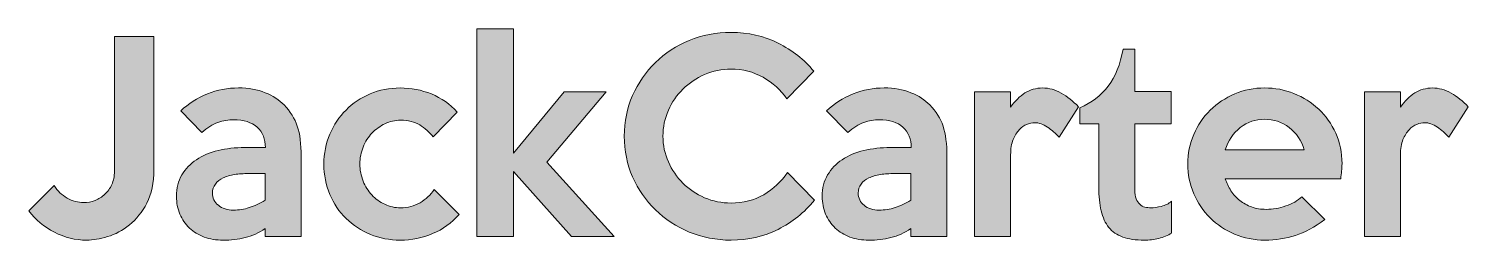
# Model space of a CAD drawing. Header units: inches. Extents: x -842 to 1422, y 2 to 295.
# Drawn here: x 850.9 to 879.69, y 124.68 to 128.9 of the extents above; entities that cross this region are included whole.
import ezdxf

# ---------------------------------------------------------------- set-up
doc = ezdxf.new("R2010")
doc.units = ezdxf.units.IN
doc.header["$MEASUREMENT"] = 0
doc.layers.add('Layer 1', color=7, linetype='Continuous')

# ---------------------------------------------------------------- blocks, each defined once
blk = doc.blocks.new('block 9')
at = {"layer": 'Layer 1', "true_color": 0xffffff}
h = blk.add_hatch(color=7, dxfattribs=at)
h.dxf.hatch_style = 2
edge = h.paths.add_edge_path()
edge.add_spline(control_points=[(853.4, 126.096), (853.4, 125.826), (853.352, 125.601), (853.257, 125.42), (853.162, 125.241), (853.046, 125.096), (852.91, 124.986), (852.773, 124.875), (852.627, 124.798), (852.472, 124.751), (852.318, 124.704), (852.178, 124.681), (852.055, 124.681), (851.828, 124.681), (851.612, 124.734), (851.407, 124.841), (851.202, 124.947), (851.032, 125.089), (850.895, 125.266), (850.895, 125.266), (851.405, 125.771), (851.405, 125.771), (851.471, 125.664), (851.558, 125.581), (851.664, 125.521), (851.772, 125.461), (851.881, 125.431), (851.995, 125.431), (852.071, 125.431), (852.146, 125.445), (852.22, 125.473), (852.293, 125.502), (852.359, 125.542), (852.417, 125.596), (852.476, 125.649), (852.523, 125.714), (852.557, 125.791), (852.592, 125.868), (852.61, 125.956), (852.61, 126.056), (852.61, 126.056), (852.61, 128.751), (852.61, 128.751), (852.61, 128.751), (853.399, 128.751), (853.399, 128.751), (853.399, 128.751), (853.399, 126.096), (853.399, 126.096), (853.399, 126.096), (853.4, 126.096), (853.4, 126.096)], knot_values=[0, 0, 0, 0, 1, 1, 1, 2, 2, 2, 3, 3, 3, 4, 4, 4, 5, 5, 5, 6, 6, 6, 7, 7, 7, 8, 8, 8, 9, 9, 9, 10, 10, 10, 11, 11, 11, 12, 12, 12, 13, 13, 13, 14, 14, 14, 15, 15, 15, 16, 16, 16, 17, 17, 17, 17], degree=3, periodic=1)
h = blk.add_hatch(color=7, dxfattribs=at)
h.dxf.hatch_style = 2
h.paths.add_polyline_path([(862.61, 124.756), (861.754, 124.756), (860.594, 126.051), (860.594, 124.756), (859.86, 124.756), (859.86, 128.901), (860.594, 128.901), (860.594, 126.421), (861.604, 127.646), (862.444, 127.646), (861.259, 126.241)])
h = blk.add_hatch(color=7, dxfattribs=at)
h.dxf.hatch_style = 2
edge = h.paths.add_edge_path()
edge.add_spline(control_points=[(866.614, 125.476), (866.415, 125.233), (866.172, 125.039), (865.887, 124.896), (865.602, 124.752), (865.288, 124.681), (864.945, 124.681), (864.648, 124.681), (864.369, 124.735), (864.11, 124.843), (863.849, 124.952), (863.623, 125.099), (863.431, 125.286), (863.239, 125.472), (863.087, 125.692), (862.976, 125.943), (862.865, 126.195), (862.809, 126.466), (862.809, 126.756), (862.809, 127.046), (862.865, 127.317), (862.976, 127.569), (863.087, 127.82), (863.239, 128.04), (863.431, 128.229), (863.623, 128.417), (863.849, 128.564), (864.11, 128.671), (864.369, 128.778), (864.647, 128.831), (864.945, 128.831), (865.288, 128.831), (865.602, 128.759), (865.887, 128.616), (866.172, 128.473), (866.409, 128.286), (866.6, 128.056), (866.6, 128.056), (866.064, 127.506), (866.064, 127.506), (865.941, 127.682), (865.782, 127.825), (865.586, 127.933), (865.391, 128.042), (865.177, 128.096), (864.945, 128.096), (864.758, 128.096), (864.582, 128.06), (864.417, 127.988), (864.252, 127.917), (864.107, 127.82), (863.984, 127.698), (863.86, 127.577), (863.763, 127.435), (863.692, 127.274), (863.62, 127.112), (863.584, 126.939), (863.584, 126.756), (863.584, 126.576), (863.62, 126.405), (863.692, 126.243), (863.763, 126.082), (863.861, 125.94), (863.984, 125.818), (864.107, 125.697), (864.252, 125.6), (864.417, 125.529), (864.582, 125.457), (864.758, 125.421), (864.945, 125.421), (865.191, 125.421), (865.409, 125.477), (865.599, 125.589), (865.789, 125.7), (865.947, 125.848), (866.075, 126.031), (866.075, 126.031), (866.614, 125.476), (866.614, 125.476)], knot_values=[0, 0, 0, 0, 1, 1, 1, 2, 2, 2, 3, 3, 3, 4, 4, 4, 5, 5, 5, 6, 6, 6, 7, 7, 7, 8, 8, 8, 9, 9, 9, 10, 10, 10, 11, 11, 11, 12, 12, 12, 13, 13, 13, 14, 14, 14, 15, 15, 15, 16, 16, 16, 17, 17, 17, 18, 18, 18, 19, 19, 19, 20, 20, 20, 21, 21, 21, 22, 22, 22, 23, 23, 23, 24, 24, 24, 25, 25, 25, 26, 26, 26, 26], degree=3, periodic=1)
h = blk.add_hatch(color=7, dxfattribs=at)
h.dxf.hatch_style = 2
edge = h.paths.add_edge_path()
edge.add_spline(control_points=[(873.76, 124.821), (873.686, 124.774), (873.601, 124.739), (873.504, 124.716), (873.407, 124.692), (873.311, 124.68), (873.215, 124.68), (873.044, 124.68), (872.901, 124.702), (872.784, 124.743), (872.667, 124.785), (872.574, 124.849), (872.504, 124.935), (872.434, 125.022), (872.383, 125.132), (872.351, 125.266), (872.32, 125.399), (872.304, 125.556), (872.304, 125.736), (872.304, 125.736), (872.304, 127.001), (872.304, 127.001), (872.304, 127.001), (871.924, 127.001), (871.924, 127.001), (871.924, 127.001), (871.924, 127.326), (871.924, 127.326), (872.158, 127.422), (872.346, 127.566), (872.491, 127.756), (872.636, 127.946), (872.736, 128.192), (872.789, 128.496), (872.789, 128.496), (873.024, 128.496), (873.024, 128.496), (873.024, 128.496), (873.024, 127.651), (873.024, 127.651), (873.024, 127.651), (873.754, 127.651), (873.754, 127.651), (873.754, 127.651), (873.754, 127.001), (873.754, 127.001), (873.754, 127.001), (873.024, 127.001), (873.024, 127.001), (873.024, 127.001), (873.024, 125.685), (873.024, 125.685), (873.024, 125.612), (873.033, 125.552), (873.051, 125.506), (873.07, 125.459), (873.094, 125.422), (873.124, 125.396), (873.154, 125.369), (873.188, 125.35), (873.226, 125.34), (873.265, 125.331), (873.306, 125.326), (873.349, 125.326), (873.405, 125.326), (873.474, 125.336), (873.554, 125.356), (873.635, 125.376), (873.702, 125.409), (873.759, 125.456), (873.759, 125.456), (873.759, 124.821), (873.759, 124.821), (873.759, 124.821), (873.76, 124.821), (873.76, 124.821)], knot_values=[0, 0, 0, 0, 1, 1, 1, 2, 2, 2, 3, 3, 3, 4, 4, 4, 5, 5, 5, 6, 6, 6, 7, 7, 7, 8, 8, 8, 9, 9, 9, 10, 10, 10, 11, 11, 11, 12, 12, 12, 13, 13, 13, 14, 14, 14, 15, 15, 15, 16, 16, 16, 17, 17, 17, 18, 18, 18, 19, 19, 19, 20, 20, 20, 21, 21, 21, 22, 22, 22, 23, 23, 23, 24, 24, 24, 25, 25, 25, 25], degree=3, periodic=1)
h = blk.add_hatch(color=7, dxfattribs=at)
h.dxf.hatch_style = 2
edge = h.paths.add_edge_path()
edge.add_spline(control_points=[(856.345, 124.756), (856.345, 124.756), (855.625, 124.756), (855.625, 124.756), (855.625, 124.756), (855.625, 124.911), (855.625, 124.911), (855.499, 124.824), (855.364, 124.764), (855.222, 124.731), (855.081, 124.697), (854.935, 124.68), (854.785, 124.68), (854.645, 124.68), (854.518, 124.702), (854.405, 124.743), (854.291, 124.785), (854.193, 124.845), (854.109, 124.923), (854.026, 125.002), (853.962, 125.094), (853.917, 125.201), (853.872, 125.307), (853.85, 125.426), (853.85, 125.556), (853.85, 125.719), (853.886, 125.861), (853.957, 125.983), (854.029, 126.105), (854.127, 126.207), (854.25, 126.288), (854.374, 126.37), (854.517, 126.431), (854.683, 126.471), (854.848, 126.511), (855.025, 126.531), (855.215, 126.531), (855.215, 126.531), (855.63, 126.531), (855.63, 126.531), (855.63, 126.701), (855.576, 126.836), (855.465, 126.936), (855.355, 127.035), (855.197, 127.086), (854.99, 127.086), (854.89, 127.086), (854.787, 127.068), (854.68, 127.031), (854.573, 126.994), (854.467, 126.928), (854.36, 126.831), (854.36, 126.831), (853.935, 127.261), (853.935, 127.261), (854.088, 127.408), (854.266, 127.521), (854.468, 127.601), (854.669, 127.681), (854.876, 127.721), (855.09, 127.721), (855.29, 127.721), (855.468, 127.689), (855.625, 127.626), (855.781, 127.563), (855.907, 127.481), (856.003, 127.381), (856.128, 127.255), (856.216, 127.113), (856.268, 126.956), (856.32, 126.799), (856.345, 126.599), (856.345, 126.356), (856.345, 126.356), (856.345, 124.756), (856.345, 124.756), (856.345, 124.756), (856.345, 124.756), (856.345, 124.756)], knot_values=[0, 0, 0, 0, 1, 1, 1, 2, 2, 2, 3, 3, 3, 4, 4, 4, 5, 5, 5, 6, 6, 6, 7, 7, 7, 8, 8, 8, 9, 9, 9, 10, 10, 10, 11, 11, 11, 12, 12, 12, 13, 13, 13, 14, 14, 14, 15, 15, 15, 16, 16, 16, 17, 17, 17, 18, 18, 18, 19, 19, 19, 20, 20, 20, 21, 21, 21, 22, 22, 22, 23, 23, 23, 24, 24, 24, 25, 25, 25, 26, 26, 26, 26], degree=3, periodic=1)
edge = h.paths.add_edge_path()
edge.add_spline(control_points=[(855.625, 125.476), (855.625, 125.476), (855.625, 126.011), (855.625, 126.011), (855.625, 126.011), (855.295, 126.011), (855.295, 126.011), (855.195, 126.011), (855.1, 126.004), (855.012, 125.991), (854.924, 125.977), (854.847, 125.955), (854.782, 125.924), (854.717, 125.892), (854.665, 125.851), (854.628, 125.801), (854.589, 125.751), (854.57, 125.691), (854.57, 125.621), (854.57, 125.521), (854.609, 125.439), (854.688, 125.376), (854.766, 125.313), (854.867, 125.281), (854.99, 125.281), (855.096, 125.281), (855.202, 125.297), (855.307, 125.331), (855.412, 125.365), (855.518, 125.412), (855.625, 125.476)], knot_values=[0, 0, 0, 0, 1, 1, 1, 2, 2, 2, 3, 3, 3, 4, 4, 4, 5, 5, 5, 6, 6, 6, 7, 7, 7, 8, 8, 8, 9, 9, 9, 10, 10, 10, 10], degree=3, periodic=1)
h = blk.add_hatch(color=7, dxfattribs=at)
h.dxf.hatch_style = 2
edge = h.paths.add_edge_path()
edge.add_spline(control_points=[(859.505, 125.191), (859.358, 125.024), (859.181, 124.897), (858.975, 124.811), (858.768, 124.724), (858.552, 124.681), (858.325, 124.681), (858.115, 124.681), (857.916, 124.719), (857.73, 124.796), (857.544, 124.873), (857.382, 124.978), (857.244, 125.113), (857.106, 125.248), (856.999, 125.409), (856.919, 125.595), (856.839, 125.782), (856.799, 125.984), (856.799, 126.2), (856.799, 126.414), (856.839, 126.613), (856.919, 126.798), (856.999, 126.983), (857.106, 127.144), (857.242, 127.28), (857.377, 127.417), (857.539, 127.525), (857.725, 127.603), (857.911, 127.681), (858.111, 127.72), (858.325, 127.72), (858.545, 127.72), (858.754, 127.68), (858.952, 127.6), (859.15, 127.52), (859.323, 127.399), (859.469, 127.236), (859.469, 127.236), (858.985, 126.741), (858.985, 126.741), (858.911, 126.837), (858.822, 126.917), (858.717, 126.981), (858.612, 127.044), (858.484, 127.076), (858.334, 127.076), (858.224, 127.076), (858.12, 127.052), (858.022, 127.006), (857.924, 126.959), (857.837, 126.897), (857.762, 126.819), (857.687, 126.74), (857.628, 126.648), (857.585, 126.541), (857.541, 126.434), (857.519, 126.321), (857.519, 126.201), (857.519, 126.081), (857.541, 125.968), (857.585, 125.861), (857.628, 125.754), (857.686, 125.662), (857.76, 125.583), (857.833, 125.505), (857.92, 125.443), (858.019, 125.396), (858.119, 125.349), (858.225, 125.326), (858.335, 125.326), (858.477, 125.326), (858.608, 125.36), (858.724, 125.429), (858.841, 125.497), (858.935, 125.584), (859.005, 125.691), (859.005, 125.691), (859.505, 125.191), (859.505, 125.191)], knot_values=[0, 0, 0, 0, 1, 1, 1, 2, 2, 2, 3, 3, 3, 4, 4, 4, 5, 5, 5, 6, 6, 6, 7, 7, 7, 8, 8, 8, 9, 9, 9, 10, 10, 10, 11, 11, 11, 12, 12, 12, 13, 13, 13, 14, 14, 14, 15, 15, 15, 16, 16, 16, 17, 17, 17, 18, 18, 18, 19, 19, 19, 20, 20, 20, 21, 21, 21, 22, 22, 22, 23, 23, 23, 24, 24, 24, 25, 25, 25, 26, 26, 26, 26], degree=3, periodic=1)
h = blk.add_hatch(color=7, dxfattribs=at)
h.dxf.hatch_style = 2
edge = h.paths.add_edge_path()
edge.add_spline(control_points=[(869.265, 124.756), (869.265, 124.756), (868.545, 124.756), (868.545, 124.756), (868.545, 124.756), (868.545, 124.911), (868.545, 124.911), (868.418, 124.824), (868.284, 124.764), (868.142, 124.731), (868.001, 124.697), (867.855, 124.68), (867.704, 124.68), (867.565, 124.68), (867.438, 124.702), (867.325, 124.743), (867.211, 124.785), (867.113, 124.845), (867.03, 124.923), (866.947, 125.002), (866.882, 125.094), (866.837, 125.201), (866.792, 125.307), (866.77, 125.426), (866.77, 125.556), (866.77, 125.719), (866.806, 125.861), (866.878, 125.983), (866.949, 126.105), (867.046, 126.207), (867.17, 126.288), (867.293, 126.37), (867.437, 126.431), (867.603, 126.471), (867.768, 126.511), (867.946, 126.531), (868.135, 126.531), (868.135, 126.531), (868.55, 126.531), (868.55, 126.531), (868.55, 126.701), (868.495, 126.836), (868.385, 126.936), (868.275, 127.035), (868.117, 127.086), (867.91, 127.086), (867.81, 127.086), (867.707, 127.068), (867.6, 127.031), (867.493, 126.994), (867.387, 126.928), (867.28, 126.831), (867.28, 126.831), (866.855, 127.261), (866.855, 127.261), (867.008, 127.408), (867.186, 127.521), (867.388, 127.601), (867.589, 127.681), (867.797, 127.721), (868.01, 127.721), (868.21, 127.721), (868.388, 127.689), (868.544, 127.626), (868.7, 127.563), (868.827, 127.481), (868.922, 127.381), (869.048, 127.255), (869.136, 127.113), (869.188, 126.956), (869.24, 126.799), (869.265, 126.599), (869.265, 126.356), (869.265, 126.356), (869.265, 124.756), (869.265, 124.756), (869.265, 124.756), (869.265, 124.756), (869.265, 124.756)], knot_values=[0, 0, 0, 0, 1, 1, 1, 2, 2, 2, 3, 3, 3, 4, 4, 4, 5, 5, 5, 6, 6, 6, 7, 7, 7, 8, 8, 8, 9, 9, 9, 10, 10, 10, 11, 11, 11, 12, 12, 12, 13, 13, 13, 14, 14, 14, 15, 15, 15, 16, 16, 16, 17, 17, 17, 18, 18, 18, 19, 19, 19, 20, 20, 20, 21, 21, 21, 22, 22, 22, 23, 23, 23, 24, 24, 24, 25, 25, 25, 26, 26, 26, 26], degree=3, periodic=1)
edge = h.paths.add_edge_path()
edge.add_spline(control_points=[(868.545, 125.476), (868.545, 125.476), (868.545, 126.011), (868.545, 126.011), (868.545, 126.011), (868.215, 126.011), (868.215, 126.011), (868.114, 126.011), (868.021, 126.004), (867.933, 125.991), (867.844, 125.977), (867.767, 125.955), (867.702, 125.924), (867.637, 125.892), (867.586, 125.851), (867.547, 125.801), (867.509, 125.751), (867.49, 125.691), (867.49, 125.621), (867.49, 125.521), (867.529, 125.439), (867.607, 125.376), (867.686, 125.313), (867.786, 125.281), (867.91, 125.281), (868.017, 125.281), (868.123, 125.297), (868.227, 125.331), (868.332, 125.364), (868.438, 125.412), (868.545, 125.476)], knot_values=[0, 0, 0, 0, 1, 1, 1, 2, 2, 2, 3, 3, 3, 4, 4, 4, 5, 5, 5, 6, 6, 6, 7, 7, 7, 8, 8, 8, 9, 9, 9, 10, 10, 10, 10], degree=3, periodic=1)
h = blk.add_hatch(color=7, dxfattribs=at)
h.dxf.hatch_style = 2
edge = h.paths.add_edge_path()
edge.add_spline(control_points=[(871.895, 127.346), (871.895, 127.346), (871.51, 126.736), (871.51, 126.736), (871.44, 126.813), (871.362, 126.88), (871.277, 126.938), (871.192, 126.997), (871.106, 127.026), (871.02, 127.026), (870.973, 127.026), (870.923, 127.015), (870.867, 126.993), (870.812, 126.971), (870.76, 126.936), (870.712, 126.886), (870.665, 126.836), (870.623, 126.77), (870.59, 126.688), (870.556, 126.606), (870.54, 126.505), (870.54, 126.385), (870.54, 126.385), (870.54, 124.756), (870.54, 124.756), (870.54, 124.756), (869.82, 124.756), (869.82, 124.756), (869.82, 124.756), (869.82, 127.646), (869.82, 127.646), (869.82, 127.646), (870.54, 127.646), (870.54, 127.646), (870.54, 127.646), (870.54, 127.336), (870.54, 127.336), (870.626, 127.459), (870.722, 127.554), (870.827, 127.62), (870.932, 127.687), (871.049, 127.72), (871.18, 127.72), (871.306, 127.72), (871.43, 127.686), (871.552, 127.618), (871.674, 127.549), (871.788, 127.459), (871.895, 127.346)], knot_values=[0, 0, 0, 0, 1, 1, 1, 2, 2, 2, 3, 3, 3, 4, 4, 4, 5, 5, 5, 6, 6, 6, 7, 7, 7, 8, 8, 8, 9, 9, 9, 10, 10, 10, 11, 11, 11, 12, 12, 12, 13, 13, 13, 14, 14, 14, 15, 15, 15, 16, 16, 16, 16], degree=3, periodic=1)
h = blk.add_hatch(color=7, dxfattribs=at)
h.dxf.hatch_style = 2
edge = h.paths.add_edge_path()
edge.add_spline(control_points=[(877.17, 126.206), (877.17, 126.159), (877.167, 126.11), (877.162, 126.061), (877.157, 126.011), (877.151, 125.959), (877.144, 125.906), (877.144, 125.906), (874.834, 125.906), (874.834, 125.906), (874.861, 125.823), (874.899, 125.743), (874.947, 125.668), (874.995, 125.593), (875.054, 125.529), (875.125, 125.473), (875.194, 125.418), (875.273, 125.375), (875.362, 125.343), (875.45, 125.312), (875.547, 125.296), (875.654, 125.296), (875.785, 125.296), (875.914, 125.318), (876.044, 125.363), (876.174, 125.408), (876.282, 125.469), (876.369, 125.546), (876.369, 125.546), (876.824, 125.091), (876.824, 125.091), (876.625, 124.941), (876.429, 124.835), (876.237, 124.773), (876.045, 124.712), (875.842, 124.681), (875.629, 124.681), (875.412, 124.681), (875.21, 124.721), (875.021, 124.801), (874.833, 124.881), (874.67, 124.989), (874.531, 125.126), (874.392, 125.263), (874.284, 125.424), (874.204, 125.609), (874.123, 125.794), (874.083, 125.991), (874.083, 126.201), (874.083, 126.411), (874.123, 126.608), (874.204, 126.794), (874.284, 126.978), (874.393, 127.139), (874.533, 127.276), (874.674, 127.413), (874.837, 127.521), (875.024, 127.601), (875.211, 127.681), (875.41, 127.721), (875.624, 127.721), (875.827, 127.721), (876.022, 127.684), (876.209, 127.609), (876.395, 127.534), (876.56, 127.43), (876.704, 127.296), (876.847, 127.163), (876.96, 127.004), (877.043, 126.819), (877.128, 126.633), (877.17, 126.429), (877.17, 126.206)], knot_values=[0, 0, 0, 0, 1, 1, 1, 2, 2, 2, 3, 3, 3, 4, 4, 4, 5, 5, 5, 6, 6, 6, 7, 7, 7, 8, 8, 8, 9, 9, 9, 10, 10, 10, 11, 11, 11, 12, 12, 12, 13, 13, 13, 14, 14, 14, 15, 15, 15, 16, 16, 16, 17, 17, 17, 18, 18, 18, 19, 19, 19, 20, 20, 20, 21, 21, 21, 22, 22, 22, 23, 23, 23, 24, 24, 24, 24], degree=3, periodic=1)
edge = h.paths.add_edge_path()
edge.add_spline(control_points=[(876.414, 126.486), (876.358, 126.669), (876.257, 126.817), (876.112, 126.928), (875.967, 127.04), (875.803, 127.096), (875.619, 127.096), (875.439, 127.096), (875.277, 127.04), (875.135, 126.928), (874.991, 126.817), (874.891, 126.669), (874.834, 126.486), (874.834, 126.486), (876.414, 126.486), (876.414, 126.486)], knot_values=[0, 0, 0, 0, 1, 1, 1, 2, 2, 2, 3, 3, 3, 4, 4, 4, 5, 5, 5, 5], degree=3, periodic=1)
h = blk.add_hatch(color=7, dxfattribs=at)
h.dxf.hatch_style = 2
edge = h.paths.add_edge_path()
edge.add_spline(control_points=[(879.695, 127.346), (879.695, 127.346), (879.31, 126.736), (879.31, 126.736), (879.239, 126.813), (879.162, 126.88), (879.077, 126.938), (878.992, 126.997), (878.906, 127.026), (878.82, 127.026), (878.773, 127.026), (878.722, 127.015), (878.667, 126.993), (878.612, 126.971), (878.56, 126.936), (878.512, 126.886), (878.464, 126.836), (878.423, 126.77), (878.39, 126.688), (878.356, 126.606), (878.339, 126.505), (878.339, 126.385), (878.339, 126.385), (878.339, 124.756), (878.339, 124.756), (878.339, 124.756), (877.619, 124.756), (877.619, 124.756), (877.619, 124.756), (877.619, 127.646), (877.619, 127.646), (877.619, 127.646), (878.339, 127.646), (878.339, 127.646), (878.339, 127.646), (878.339, 127.336), (878.339, 127.336), (878.426, 127.459), (878.522, 127.554), (878.626, 127.62), (878.732, 127.687), (878.849, 127.72), (878.979, 127.72), (879.106, 127.72), (879.23, 127.686), (879.352, 127.618), (879.474, 127.549), (879.588, 127.459), (879.695, 127.346)], knot_values=[0, 0, 0, 0, 1, 1, 1, 2, 2, 2, 3, 3, 3, 4, 4, 4, 5, 5, 5, 6, 6, 6, 7, 7, 7, 8, 8, 8, 9, 9, 9, 10, 10, 10, 11, 11, 11, 12, 12, 12, 13, 13, 13, 14, 14, 14, 15, 15, 15, 16, 16, 16, 16], degree=3, periodic=1)
at = {"layer": 'Layer 1', "lineweight": 0}
blk.add_lwpolyline([(862.61, 124.756), (861.754, 124.756), (860.594, 126.051), (860.594, 124.756), (859.86, 124.756), (859.86, 128.901), (860.594, 128.901), (860.594, 126.421), (861.604, 127.646), (862.444, 127.646), (861.259, 126.241), (862.61, 124.756)], dxfattribs=at)
for points, knots in [([(853.4, 126.096), (853.4, 125.826), (853.352, 125.601), (853.257, 125.42), (853.162, 125.241), (853.046, 125.096), (852.91, 124.986), (852.773, 124.875), (852.627, 124.798), (852.472, 124.751), (852.318, 124.704), (852.178, 124.681), (852.055, 124.681), (851.828, 124.681), (851.612, 124.734), (851.407, 124.841), (851.202, 124.947), (851.032, 125.089), (850.895, 125.266), (850.895, 125.266), (851.405, 125.771), (851.405, 125.771), (851.471, 125.664), (851.558, 125.581), (851.664, 125.521), (851.772, 125.461), (851.881, 125.431), (851.995, 125.431), (852.071, 125.431), (852.146, 125.445), (852.22, 125.473), (852.293, 125.502), (852.359, 125.542), (852.417, 125.596), (852.476, 125.649), (852.523, 125.714), (852.557, 125.791), (852.592, 125.868), (852.61, 125.956), (852.61, 126.056), (852.61, 126.056), (852.61, 128.751), (852.61, 128.751), (852.61, 128.751), (853.399, 128.751), (853.399, 128.751), (853.399, 128.751), (853.399, 126.096), (853.399, 126.096), (853.399, 126.096), (853.4, 126.096), (853.4, 126.096)], [0, 0, 0, 0, 1, 1, 1, 2, 2, 2, 3, 3, 3, 4, 4, 4, 5, 5, 5, 6, 6, 6, 7, 7, 7, 8, 8, 8, 9, 9, 9, 10, 10, 10, 11, 11, 11, 12, 12, 12, 13, 13, 13, 14, 14, 14, 15, 15, 15, 16, 16, 16, 17, 17, 17, 17]), ([(866.614, 125.476), (866.415, 125.233), (866.172, 125.039), (865.887, 124.896), (865.602, 124.752), (865.288, 124.681), (864.945, 124.681), (864.648, 124.681), (864.369, 124.735), (864.11, 124.843), (863.849, 124.952), (863.623, 125.099), (863.431, 125.286), (863.239, 125.472), (863.087, 125.692), (862.976, 125.943), (862.865, 126.195), (862.809, 126.466), (862.809, 126.756), (862.809, 127.046), (862.865, 127.317), (862.976, 127.569), (863.087, 127.82), (863.239, 128.04), (863.431, 128.229), (863.623, 128.417), (863.849, 128.564), (864.11, 128.671), (864.369, 128.778), (864.647, 128.831), (864.945, 128.831), (865.288, 128.831), (865.602, 128.759), (865.887, 128.616), (866.172, 128.473), (866.409, 128.286), (866.6, 128.056), (866.6, 128.056), (866.064, 127.506), (866.064, 127.506), (865.941, 127.682), (865.782, 127.825), (865.586, 127.933), (865.391, 128.042), (865.177, 128.096), (864.945, 128.096), (864.758, 128.096), (864.582, 128.06), (864.417, 127.988), (864.252, 127.917), (864.107, 127.82), (863.984, 127.698), (863.86, 127.577), (863.763, 127.435), (863.692, 127.274), (863.62, 127.112), (863.584, 126.939), (863.584, 126.756), (863.584, 126.576), (863.62, 126.405), (863.692, 126.243), (863.763, 126.082), (863.861, 125.94), (863.984, 125.818), (864.107, 125.697), (864.252, 125.6), (864.417, 125.529), (864.582, 125.457), (864.758, 125.421), (864.945, 125.421), (865.191, 125.421), (865.409, 125.477), (865.599, 125.589), (865.789, 125.7), (865.947, 125.848), (866.075, 126.031), (866.075, 126.031), (866.614, 125.476), (866.614, 125.476)], [0, 0, 0, 0, 1, 1, 1, 2, 2, 2, 3, 3, 3, 4, 4, 4, 5, 5, 5, 6, 6, 6, 7, 7, 7, 8, 8, 8, 9, 9, 9, 10, 10, 10, 11, 11, 11, 12, 12, 12, 13, 13, 13, 14, 14, 14, 15, 15, 15, 16, 16, 16, 17, 17, 17, 18, 18, 18, 19, 19, 19, 20, 20, 20, 21, 21, 21, 22, 22, 22, 23, 23, 23, 24, 24, 24, 25, 25, 25, 26, 26, 26, 26]), ([(873.76, 124.821), (873.686, 124.774), (873.601, 124.739), (873.504, 124.716), (873.407, 124.692), (873.311, 124.68), (873.215, 124.68), (873.044, 124.68), (872.901, 124.702), (872.784, 124.743), (872.667, 124.785), (872.574, 124.849), (872.504, 124.935), (872.434, 125.022), (872.383, 125.132), (872.351, 125.266), (872.32, 125.399), (872.304, 125.556), (872.304, 125.736), (872.304, 125.736), (872.304, 127.001), (872.304, 127.001), (872.304, 127.001), (871.924, 127.001), (871.924, 127.001), (871.924, 127.001), (871.924, 127.326), (871.924, 127.326), (872.158, 127.422), (872.346, 127.566), (872.491, 127.756), (872.636, 127.946), (872.736, 128.192), (872.789, 128.496), (872.789, 128.496), (873.024, 128.496), (873.024, 128.496), (873.024, 128.496), (873.024, 127.651), (873.024, 127.651), (873.024, 127.651), (873.754, 127.651), (873.754, 127.651), (873.754, 127.651), (873.754, 127.001), (873.754, 127.001), (873.754, 127.001), (873.024, 127.001), (873.024, 127.001), (873.024, 127.001), (873.024, 125.685), (873.024, 125.685), (873.024, 125.612), (873.033, 125.552), (873.051, 125.506), (873.07, 125.459), (873.094, 125.422), (873.124, 125.396), (873.154, 125.369), (873.188, 125.35), (873.226, 125.34), (873.265, 125.331), (873.306, 125.326), (873.349, 125.326), (873.405, 125.326), (873.474, 125.336), (873.554, 125.356), (873.635, 125.376), (873.702, 125.409), (873.759, 125.456), (873.759, 125.456), (873.759, 124.821), (873.759, 124.821), (873.759, 124.821), (873.76, 124.821), (873.76, 124.821)], [0, 0, 0, 0, 1, 1, 1, 2, 2, 2, 3, 3, 3, 4, 4, 4, 5, 5, 5, 6, 6, 6, 7, 7, 7, 8, 8, 8, 9, 9, 9, 10, 10, 10, 11, 11, 11, 12, 12, 12, 13, 13, 13, 14, 14, 14, 15, 15, 15, 16, 16, 16, 17, 17, 17, 18, 18, 18, 19, 19, 19, 20, 20, 20, 21, 21, 21, 22, 22, 22, 23, 23, 23, 24, 24, 24, 25, 25, 25, 25]), ([(856.345, 124.756), (856.345, 124.756), (855.625, 124.756), (855.625, 124.756), (855.625, 124.756), (855.625, 124.911), (855.625, 124.911), (855.499, 124.824), (855.364, 124.764), (855.222, 124.731), (855.081, 124.697), (854.935, 124.68), (854.785, 124.68), (854.645, 124.68), (854.518, 124.702), (854.405, 124.743), (854.291, 124.785), (854.193, 124.845), (854.109, 124.923), (854.026, 125.002), (853.962, 125.094), (853.917, 125.201), (853.872, 125.307), (853.85, 125.426), (853.85, 125.556), (853.85, 125.719), (853.886, 125.861), (853.957, 125.983), (854.029, 126.105), (854.127, 126.207), (854.25, 126.288), (854.374, 126.37), (854.517, 126.431), (854.683, 126.471), (854.848, 126.511), (855.025, 126.531), (855.215, 126.531), (855.215, 126.531), (855.63, 126.531), (855.63, 126.531), (855.63, 126.701), (855.576, 126.836), (855.465, 126.936), (855.355, 127.035), (855.197, 127.086), (854.99, 127.086), (854.89, 127.086), (854.787, 127.068), (854.68, 127.031), (854.573, 126.994), (854.467, 126.928), (854.36, 126.831), (854.36, 126.831), (853.935, 127.261), (853.935, 127.261), (854.088, 127.408), (854.266, 127.521), (854.468, 127.601), (854.669, 127.681), (854.876, 127.721), (855.09, 127.721), (855.29, 127.721), (855.468, 127.689), (855.625, 127.626), (855.781, 127.563), (855.907, 127.481), (856.003, 127.381), (856.128, 127.255), (856.216, 127.113), (856.268, 126.956), (856.32, 126.799), (856.345, 126.599), (856.345, 126.356), (856.345, 126.356), (856.345, 124.756), (856.345, 124.756), (856.345, 124.756), (856.345, 124.756), (856.345, 124.756)], [0, 0, 0, 0, 1, 1, 1, 2, 2, 2, 3, 3, 3, 4, 4, 4, 5, 5, 5, 6, 6, 6, 7, 7, 7, 8, 8, 8, 9, 9, 9, 10, 10, 10, 11, 11, 11, 12, 12, 12, 13, 13, 13, 14, 14, 14, 15, 15, 15, 16, 16, 16, 17, 17, 17, 18, 18, 18, 19, 19, 19, 20, 20, 20, 21, 21, 21, 22, 22, 22, 23, 23, 23, 24, 24, 24, 25, 25, 25, 26, 26, 26, 26]), ([(859.505, 125.191), (859.358, 125.024), (859.181, 124.897), (858.975, 124.811), (858.768, 124.724), (858.552, 124.681), (858.325, 124.681), (858.115, 124.681), (857.916, 124.719), (857.73, 124.796), (857.544, 124.873), (857.382, 124.978), (857.244, 125.113), (857.106, 125.248), (856.999, 125.409), (856.919, 125.595), (856.839, 125.782), (856.799, 125.984), (856.799, 126.2), (856.799, 126.414), (856.839, 126.613), (856.919, 126.798), (856.999, 126.983), (857.106, 127.144), (857.242, 127.28), (857.377, 127.417), (857.539, 127.525), (857.725, 127.603), (857.911, 127.681), (858.111, 127.72), (858.325, 127.72), (858.545, 127.72), (858.754, 127.68), (858.952, 127.6), (859.15, 127.52), (859.323, 127.399), (859.469, 127.236), (859.469, 127.236), (858.985, 126.741), (858.985, 126.741), (858.911, 126.837), (858.822, 126.917), (858.717, 126.981), (858.612, 127.044), (858.484, 127.076), (858.334, 127.076), (858.224, 127.076), (858.12, 127.052), (858.022, 127.006), (857.924, 126.959), (857.837, 126.897), (857.762, 126.819), (857.687, 126.74), (857.628, 126.648), (857.585, 126.541), (857.541, 126.434), (857.519, 126.321), (857.519, 126.201), (857.519, 126.081), (857.541, 125.968), (857.585, 125.861), (857.628, 125.754), (857.686, 125.662), (857.76, 125.583), (857.833, 125.505), (857.92, 125.443), (858.019, 125.396), (858.119, 125.349), (858.225, 125.326), (858.335, 125.326), (858.477, 125.326), (858.608, 125.36), (858.724, 125.429), (858.841, 125.497), (858.935, 125.584), (859.005, 125.691), (859.005, 125.691), (859.505, 125.191), (859.505, 125.191)], [0, 0, 0, 0, 1, 1, 1, 2, 2, 2, 3, 3, 3, 4, 4, 4, 5, 5, 5, 6, 6, 6, 7, 7, 7, 8, 8, 8, 9, 9, 9, 10, 10, 10, 11, 11, 11, 12, 12, 12, 13, 13, 13, 14, 14, 14, 15, 15, 15, 16, 16, 16, 17, 17, 17, 18, 18, 18, 19, 19, 19, 20, 20, 20, 21, 21, 21, 22, 22, 22, 23, 23, 23, 24, 24, 24, 25, 25, 25, 26, 26, 26, 26]), ([(869.265, 124.756), (869.265, 124.756), (868.545, 124.756), (868.545, 124.756), (868.545, 124.756), (868.545, 124.911), (868.545, 124.911), (868.418, 124.824), (868.284, 124.764), (868.142, 124.731), (868.001, 124.697), (867.855, 124.68), (867.704, 124.68), (867.565, 124.68), (867.438, 124.702), (867.325, 124.743), (867.211, 124.785), (867.113, 124.845), (867.03, 124.923), (866.947, 125.002), (866.882, 125.094), (866.837, 125.201), (866.792, 125.307), (866.77, 125.426), (866.77, 125.556), (866.77, 125.719), (866.806, 125.861), (866.878, 125.983), (866.949, 126.105), (867.046, 126.207), (867.17, 126.288), (867.293, 126.37), (867.437, 126.431), (867.603, 126.471), (867.768, 126.511), (867.946, 126.531), (868.135, 126.531), (868.135, 126.531), (868.55, 126.531), (868.55, 126.531), (868.55, 126.701), (868.495, 126.836), (868.385, 126.936), (868.275, 127.035), (868.117, 127.086), (867.91, 127.086), (867.81, 127.086), (867.707, 127.068), (867.6, 127.031), (867.493, 126.994), (867.387, 126.928), (867.28, 126.831), (867.28, 126.831), (866.855, 127.261), (866.855, 127.261), (867.008, 127.408), (867.186, 127.521), (867.388, 127.601), (867.589, 127.681), (867.797, 127.721), (868.01, 127.721), (868.21, 127.721), (868.388, 127.689), (868.544, 127.626), (868.7, 127.563), (868.827, 127.481), (868.922, 127.381), (869.048, 127.255), (869.136, 127.113), (869.188, 126.956), (869.24, 126.799), (869.265, 126.599), (869.265, 126.356), (869.265, 126.356), (869.265, 124.756), (869.265, 124.756), (869.265, 124.756), (869.265, 124.756), (869.265, 124.756)], [0, 0, 0, 0, 1, 1, 1, 2, 2, 2, 3, 3, 3, 4, 4, 4, 5, 5, 5, 6, 6, 6, 7, 7, 7, 8, 8, 8, 9, 9, 9, 10, 10, 10, 11, 11, 11, 12, 12, 12, 13, 13, 13, 14, 14, 14, 15, 15, 15, 16, 16, 16, 17, 17, 17, 18, 18, 18, 19, 19, 19, 20, 20, 20, 21, 21, 21, 22, 22, 22, 23, 23, 23, 24, 24, 24, 25, 25, 25, 26, 26, 26, 26]), ([(871.895, 127.346), (871.895, 127.346), (871.51, 126.736), (871.51, 126.736), (871.44, 126.813), (871.362, 126.88), (871.277, 126.938), (871.192, 126.997), (871.106, 127.026), (871.02, 127.026), (870.973, 127.026), (870.923, 127.015), (870.867, 126.993), (870.812, 126.971), (870.76, 126.936), (870.712, 126.886), (870.665, 126.836), (870.623, 126.77), (870.59, 126.688), (870.556, 126.606), (870.54, 126.505), (870.54, 126.385), (870.54, 126.385), (870.54, 124.756), (870.54, 124.756), (870.54, 124.756), (869.82, 124.756), (869.82, 124.756), (869.82, 124.756), (869.82, 127.646), (869.82, 127.646), (869.82, 127.646), (870.54, 127.646), (870.54, 127.646), (870.54, 127.646), (870.54, 127.336), (870.54, 127.336), (870.626, 127.459), (870.722, 127.554), (870.827, 127.62), (870.932, 127.687), (871.049, 127.72), (871.18, 127.72), (871.306, 127.72), (871.43, 127.686), (871.552, 127.618), (871.674, 127.549), (871.788, 127.459), (871.895, 127.346)], [0, 0, 0, 0, 1, 1, 1, 2, 2, 2, 3, 3, 3, 4, 4, 4, 5, 5, 5, 6, 6, 6, 7, 7, 7, 8, 8, 8, 9, 9, 9, 10, 10, 10, 11, 11, 11, 12, 12, 12, 13, 13, 13, 14, 14, 14, 15, 15, 15, 16, 16, 16, 16]), ([(877.17, 126.206), (877.17, 126.159), (877.167, 126.11), (877.162, 126.061), (877.157, 126.011), (877.151, 125.959), (877.144, 125.906), (877.144, 125.906), (874.834, 125.906), (874.834, 125.906), (874.861, 125.823), (874.899, 125.743), (874.947, 125.668), (874.995, 125.593), (875.054, 125.529), (875.125, 125.473), (875.194, 125.418), (875.273, 125.375), (875.362, 125.343), (875.45, 125.312), (875.547, 125.296), (875.654, 125.296), (875.785, 125.296), (875.914, 125.318), (876.044, 125.363), (876.174, 125.408), (876.282, 125.469), (876.369, 125.546), (876.369, 125.546), (876.824, 125.091), (876.824, 125.091), (876.625, 124.941), (876.429, 124.835), (876.237, 124.773), (876.045, 124.712), (875.842, 124.681), (875.629, 124.681), (875.412, 124.681), (875.21, 124.721), (875.021, 124.801), (874.833, 124.881), (874.67, 124.989), (874.531, 125.126), (874.392, 125.263), (874.284, 125.424), (874.204, 125.609), (874.123, 125.794), (874.083, 125.991), (874.083, 126.201), (874.083, 126.411), (874.123, 126.608), (874.204, 126.794), (874.284, 126.978), (874.393, 127.139), (874.533, 127.276), (874.674, 127.413), (874.837, 127.521), (875.024, 127.601), (875.211, 127.681), (875.41, 127.721), (875.624, 127.721), (875.827, 127.721), (876.022, 127.684), (876.209, 127.609), (876.395, 127.534), (876.56, 127.43), (876.704, 127.296), (876.847, 127.163), (876.96, 127.004), (877.043, 126.819), (877.128, 126.633), (877.17, 126.429), (877.17, 126.206)], [0, 0, 0, 0, 1, 1, 1, 2, 2, 2, 3, 3, 3, 4, 4, 4, 5, 5, 5, 6, 6, 6, 7, 7, 7, 8, 8, 8, 9, 9, 9, 10, 10, 10, 11, 11, 11, 12, 12, 12, 13, 13, 13, 14, 14, 14, 15, 15, 15, 16, 16, 16, 17, 17, 17, 18, 18, 18, 19, 19, 19, 20, 20, 20, 21, 21, 21, 22, 22, 22, 23, 23, 23, 24, 24, 24, 24]), ([(879.695, 127.346), (879.695, 127.346), (879.31, 126.736), (879.31, 126.736), (879.239, 126.813), (879.162, 126.88), (879.077, 126.938), (878.992, 126.997), (878.906, 127.026), (878.82, 127.026), (878.773, 127.026), (878.722, 127.015), (878.667, 126.993), (878.612, 126.971), (878.56, 126.936), (878.512, 126.886), (878.464, 126.836), (878.423, 126.77), (878.39, 126.688), (878.356, 126.606), (878.339, 126.505), (878.339, 126.385), (878.339, 126.385), (878.339, 124.756), (878.339, 124.756), (878.339, 124.756), (877.619, 124.756), (877.619, 124.756), (877.619, 124.756), (877.619, 127.646), (877.619, 127.646), (877.619, 127.646), (878.339, 127.646), (878.339, 127.646), (878.339, 127.646), (878.339, 127.336), (878.339, 127.336), (878.426, 127.459), (878.522, 127.554), (878.626, 127.62), (878.732, 127.687), (878.849, 127.72), (878.979, 127.72), (879.106, 127.72), (879.23, 127.686), (879.352, 127.618), (879.474, 127.549), (879.588, 127.459), (879.695, 127.346)], [0, 0, 0, 0, 1, 1, 1, 2, 2, 2, 3, 3, 3, 4, 4, 4, 5, 5, 5, 6, 6, 6, 7, 7, 7, 8, 8, 8, 9, 9, 9, 10, 10, 10, 11, 11, 11, 12, 12, 12, 13, 13, 13, 14, 14, 14, 15, 15, 15, 16, 16, 16, 16]), ([(876.414, 126.486), (876.358, 126.669), (876.257, 126.817), (876.112, 126.928), (875.967, 127.04), (875.803, 127.096), (875.619, 127.096), (875.439, 127.096), (875.277, 127.04), (875.135, 126.928), (874.991, 126.817), (874.891, 126.669), (874.834, 126.486), (874.834, 126.486), (876.414, 126.486), (876.414, 126.486)], [0, 0, 0, 0, 1, 1, 1, 2, 2, 2, 3, 3, 3, 4, 4, 4, 5, 5, 5, 5]), ([(855.625, 125.476), (855.625, 125.476), (855.625, 126.011), (855.625, 126.011), (855.625, 126.011), (855.295, 126.011), (855.295, 126.011), (855.195, 126.011), (855.1, 126.004), (855.012, 125.991), (854.924, 125.977), (854.847, 125.955), (854.782, 125.924), (854.717, 125.892), (854.665, 125.851), (854.628, 125.801), (854.589, 125.751), (854.57, 125.691), (854.57, 125.621), (854.57, 125.521), (854.609, 125.439), (854.688, 125.376), (854.766, 125.313), (854.867, 125.281), (854.99, 125.281), (855.096, 125.281), (855.202, 125.297), (855.307, 125.331), (855.412, 125.365), (855.518, 125.412), (855.625, 125.476)], [0, 0, 0, 0, 1, 1, 1, 2, 2, 2, 3, 3, 3, 4, 4, 4, 5, 5, 5, 6, 6, 6, 7, 7, 7, 8, 8, 8, 9, 9, 9, 10, 10, 10, 10]), ([(868.545, 125.476), (868.545, 125.476), (868.545, 126.011), (868.545, 126.011), (868.545, 126.011), (868.215, 126.011), (868.215, 126.011), (868.114, 126.011), (868.021, 126.004), (867.933, 125.991), (867.844, 125.977), (867.767, 125.955), (867.702, 125.924), (867.637, 125.892), (867.586, 125.851), (867.547, 125.801), (867.509, 125.751), (867.49, 125.691), (867.49, 125.621), (867.49, 125.521), (867.529, 125.439), (867.607, 125.376), (867.686, 125.313), (867.786, 125.281), (867.91, 125.281), (868.017, 125.281), (868.123, 125.297), (868.227, 125.331), (868.332, 125.364), (868.438, 125.412), (868.545, 125.476)], [0, 0, 0, 0, 1, 1, 1, 2, 2, 2, 3, 3, 3, 4, 4, 4, 5, 5, 5, 6, 6, 6, 7, 7, 7, 8, 8, 8, 9, 9, 9, 10, 10, 10, 10])]:
    blk.add_open_spline(points, degree=3, knots=knots, dxfattribs=at)
blk = doc.blocks.new('block 6')
at = {"layer": 'Layer 1'}
blk.add_blockref('block 9', (0, 0), dxfattribs=at)
blk = doc.blocks.new('block 3')
at = {"layer": 'Layer 1'}
blk.add_blockref('block 6', (0, 0), dxfattribs=at)

msp = doc.modelspace()

# ---------------------------------------------------------------- block references
at = {"layer": 'Layer 1'}
msp.add_blockref('block 3', (0, 0), dxfattribs=at)

doc.saveas('drawing.dxf')
